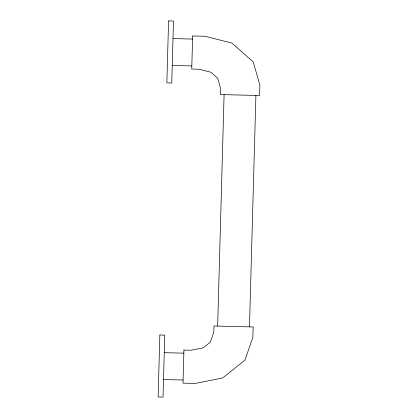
<?xml version="1.0" encoding="UTF-8"?>
<svg xmlns="http://www.w3.org/2000/svg" width="418" height="418" viewBox="0 0 418 418"><rect width="100%" height="100%" fill="white"/><g stroke="black" fill="none" stroke-linecap="round" stroke-linejoin="round"><path stroke-width="0.63" d="M217.658 326.082L224.09 94.651M249.473 326.876L255.905 95.44M172.989 38.587L192.573 39.073M172.247 65.448L191.825 65.934M164.264 352.672L183.842 353.158M163.516 379.534L183.094 380.019M159.854 334.985L158.129 396.98L163.025 397.1L164.749 335.111L159.854 334.985M168.585 20.9L166.86 82.889L171.756 83.015L173.48 21.02L168.585 20.9M183.925 350.059L183.006 383.123L195.373 383.426L222.684 377.961L244.948 360.138L252.853 337.404L253.146 326.965L213.985 325.993L213.817 332.08L210.311 342.154L203.237 347.818L191.141 350.237L183.925 350.059M192.656 35.974L191.737 69.033L198.952 69.216L210.897 72.23L217.647 78.239L220.589 88.47L220.417 94.562L259.578 95.534L259.871 85.089L253.235 62L231.99 43.091L205.024 36.277L192.656 35.974"/></g></svg>
